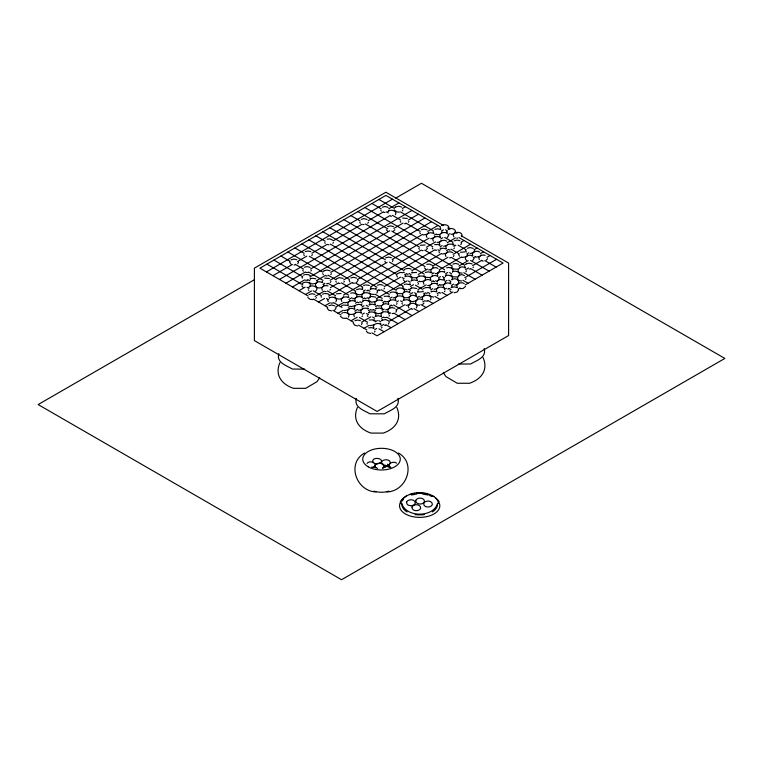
<?xml version="1.0" encoding="UTF-8"?>
<svg xmlns="http://www.w3.org/2000/svg" width="763" height="763" viewBox="0 0 763 763"><rect width="100%" height="100%" fill="white"/><g stroke="black" fill="none" stroke-linecap="round" stroke-linejoin="round"><path stroke-width="1.14" d="M298.543 262.024L297.751 263.674M317.58 281.099L316.788 282.749M324.084 284.857L323.302 286.506M336.121 307.975L334.652 310.131M358.105 280.25L356.636 282.405M364.123 291.8L363.331 293.459M362.158 323.007L361.5 324.494M371.123 287.765L370.112 289.358M377.637 291.523L376.846 293.173M377.141 299.325L376.483 300.813M393.107 260.04L392.449 261.528M383.655 303.083L382.864 304.733M390.16 306.84L387.671 310.598L389.14 312.754M389.178 322.434L388.386 324.084M396.674 310.598L395.883 312.248M405.639 275.357L404.972 276.845M375.72 464.61L374.986 466.069L375.72 467.585M375.053 466.098L375.215 465.43M418.162 290.665L417.943 291.542M417.676 298.467L417.008 299.954M383.989 466.069L383.398 467.585M424.676 294.423L423.885 296.082M433.146 266.983L432.487 268.471M442.12 231.742L441.329 233.392M439.66 270.741L438.191 272.906M448.625 235.5L447.156 237.665M439.164 278.543L438.372 280.193M446.164 274.499L445.373 276.149M445.678 282.3L444.2 284.465M400.909 503.551L401.548 500.747L403.427 498.125L406.412 495.883M461.644 243.016L460.852 244.665M452.182 286.058L451.162 287.661M458.697 289.816L457.218 291.981L454.195 292.782M467.662 254.575L466.87 256.225M474.662 250.531L473.871 252.181M474.166 258.333L472.698 260.498M312.391 254.613L311.752 255.595M311.409 270.216L310.903 271.027M333.393 242.491L332.887 243.302M331.428 273.688L330.789 274.67M330.932 281.49L330.303 282.463M330.446 289.291L329.931 290.102M343.464 296.807L342.825 297.78M368.395 222.281L367.766 223.254M349.969 300.565L349.33 301.538M349.483 308.357L348.844 309.339M389.397 210.159L388.892 210.969M355.987 312.115L355.348 313.097M362.988 308.08L362.349 309.053M362.492 315.872L361.986 316.693M402.912 209.873L402.273 210.846M369.502 311.838L368.863 312.811M384.485 288.147L383.97 288.967M408.93 221.432L408.415 222.243M375.024 331.19L374.509 332.01M390.503 299.706L389.178 301.204M382.025 327.146L381.386 328.128M397.008 303.464L396.502 304.284M412.487 271.981L411.972 272.801M428.453 232.705L427.814 233.678M427.471 248.299L426.155 249.787M418.992 275.739L418.486 276.559M418.505 283.54L417.99 284.361M434.958 236.463L434.328 237.436M440.976 248.013L440.346 248.996M432.011 283.254L431.505 284.074M431.515 291.056L431.009 291.876L433.689 291.18L436.426 291.828M447.49 251.771L446.851 252.753M438.525 287.012L437.886 287.994M438.029 294.814L437.523 295.634M453.995 255.529L453.365 256.511M390.179 463.57C391.543 457.829 378.639 459.03 382.187 464.352M460.013 267.088L459.374 268.071M466.527 270.846L465.888 271.828M466.031 278.648L465.525 279.468M465.535 286.449L463.131 288.443L460.194 288.672M481.014 254.966L480.375 255.939M487.528 258.724L486.212 260.212M319.678 377.819L317.017 381.662L305.744 388.329L293.45 388.329C281.595 384.294 274.489 374.967 279.926 362.606M310.846 278.209L310.283 278.991M309.921 286.63C312.429 282.501 304.666 280.708 302.367 283.493M316.378 297.57L315.806 298.352M329.444 297.904L329.883 297.284M344.38 281.404L343.808 282.186M395.396 214.727C397.914 210.607 390.151 208.804 387.852 211.589M394.862 229.711L393.613 230.998M356.464 297.332C358.82 294.098 353.193 291.895 350.694 293.183M363.417 300.479L362.845 301.251M368.186 309.005C365.668 306.802 358.61 309.072 361.443 312.811M369.12 304.962C372.525 301.595 365.067 298.819 362.616 301.204M376.436 307.994L375.863 308.767M375.501 316.407C377.962 312.649 371.095 310.665 368.634 312.763M382.94 311.752L382.368 312.525M396.989 296.483C399.45 292.725 392.583 290.732 390.122 292.83M382.444 319.544L381.881 320.326M409.693 292.553C400.689 288.032 399.917 301.013 409.397 297.026M403.989 292.439C406.431 288.824 399.898 286.754 397.418 288.643M441.405 240.421L440.833 241.194M389.006 316.12L389.445 315.51M411.438 287.785L410.866 288.557M453.174 244.904C450.714 242.806 443.847 244.789 446.307 248.547M410.942 295.586L410.37 296.359M447.91 244.179L447.347 244.952M437.895 268.433C435.024 265.925 427.785 269.806 432.125 272.906M408.968 307.918L408.176 306.268L410.446 303.378L410.008 301.023L407.175 299.621L403.141 300.345M432.44 275.653L431.868 276.435M461.472 236.711C464.839 230.75 450.103 231.036 453.928 236.873M454.424 247.937L453.851 248.709M444.409 272.191C441.93 270.302 435.387 272.381 437.828 275.987M423.961 303.102L422.712 304.389M452.507 271.952C454.862 268.71 449.226 266.506 446.736 267.794M452.011 279.744C454.452 276.13 447.919 274.06 445.439 275.948M444.963 290.97L444.39 291.752M485.115 255.386C482.626 254.098 476.989 256.301 479.336 259.544M473.012 267.622L473.461 267.002M383.77 466.937L382.521 468.224M400.232 501.644C408.825 489.588 430.532 489.608 439.135 501.644M402.177 500.976L403.427 499.231M335.825 301.824C338.352 299.039 333.622 296.435 331.113 297.284M348.348 317.141C350.875 314.356 346.144 311.752 343.646 312.601M369.845 297.217C373.717 291.228 358.562 291.228 362.425 297.217M448.329 229.358C451.162 225.61 444.104 223.34 441.586 225.543M411.352 280.765C414.042 277.551 408.291 275.071 405.716 276.444M454.834 233.116C457.638 229.52 450.933 227.164 448.386 229.148M403.369 300.403C407.242 294.413 392.087 294.423 395.949 300.403M424.867 280.479C428.739 274.489 413.584 274.499 417.447 280.479M416.388 307.918C419.192 304.323 412.487 301.967 409.941 303.96M430.389 299.84C434.214 293.993 419.488 293.717 422.845 299.678M458.887 275.872C461.682 272.277 454.977 269.921 452.44 271.905M367.089 463.399C369.53 459.688 378.648 463.303 373.956 467.051M375.654 464.581L379.564 463.131M382.95 468.043L386.65 466.393L390.484 467.538M357.446 407.366C352.01 419.717 359.115 429.054 370.971 433.088L383.264 433.088C395.12 429.054 402.225 419.717 396.789 407.366M394.853 207.546L395.539 207.04M323.369 271.37L324.056 270.855M308.881 287.25C311.457 283.779 320.25 287.403 315.615 291.065M336.388 278.886L339.096 277.637L343.131 278.371M341.423 306.039L342.396 305.372M397.428 273.707L400.136 272.467L403.074 272.687M404.428 269.663L405.401 268.996M368.939 297.675L371.648 296.425L375.673 297.16M396.445 289.301L397.122 288.796M409.96 289.024L412.669 287.775L416.693 288.509M423.465 288.738L424.438 288.071M437.466 280.65L440.175 279.411L444.209 280.145M465.468 264.484L466.145 263.969M364.6 453.012C346.202 463.236 356.388 491.429 376.073 491.935M375.777 464.419L376.464 463.904M380.165 463.341C386.269 457.676 369.426 456.131 373.422 462.836M383.455 467.309L387.165 465.993L390.875 467.309M389.607 464.352L386.908 465.592L383.16 465.02M432.316 511.944C435.311 510.209 437.857 507.195 437.552 503.551C433.365 517.686 406.002 517.686 401.815 503.551C401.519 507.195 404.066 510.209 407.051 511.944M266.421 271.924L392.44 199.172M254.527 279.639L38.15 404.562L341.547 579.727L724.85 358.438L421.453 183.273L395.692 198.142M272.935 275.681L292.401 264.446M297.522 261.49L306.736 256.168M311.867 253.211L327.232 244.332M333.374 240.784L362.063 224.227M368.205 220.679L383.579 211.809M388.701 208.843L398.944 202.929M279.439 279.439L390.084 215.567M402.378 208.461L405.449 206.687M285.953 283.197L305.419 271.962M310.541 269.005L411.963 210.445M292.458 286.955L304.752 279.859M309.873 276.902L389.788 230.769M393.88 228.404L403.102 223.082M408.224 220.126L418.467 214.203M298.972 290.713L305.114 287.165M316.387 280.66L325.601 275.338M330.722 272.381L424.981 217.96M305.477 294.47L311.619 290.922M322.892 284.418L324.943 283.235M330.064 280.279L431.486 221.718M315.062 296.454L324.275 291.132M330.427 287.584L338.619 282.854M343.741 279.897L422.626 234.355M427.757 231.399L438 225.476M318.495 301.986L324.637 298.438M328.739 296.073L352.306 282.472M357.427 279.516L387.137 262.358M392.258 259.401L429.14 238.113M434.261 235.157L436.312 233.974M441.434 231.008L443.484 229.825M325 305.744L330.121 302.787M343.445 295.1L421.3 250.15M426.431 247.193L435.644 241.871M440.766 238.914L442.817 237.732M447.938 234.766L449.989 233.583M335.606 307.136L343.808 302.406M348.929 299.449L352.001 297.675M363.274 291.17L365.324 289.988M370.446 287.031L434.986 249.768M440.108 246.811L442.159 245.629M447.28 242.672L455.473 237.932M338.019 313.259L343.14 310.303M348.262 307.346L350.312 306.163M355.434 303.207L357.485 302.024M362.606 299.067L364.657 297.885M376.951 290.789L379.001 289.606M384.123 286.65L400.518 277.179M404.609 274.814L406.66 273.631M411.782 270.674L441.491 253.526M446.613 250.569L448.663 249.387M453.785 246.43L455.835 245.247M460.957 242.281L464.028 240.507M354.776 311.104L357.847 309.33M361.948 306.964L363.999 305.782M376.293 298.686L407.022 280.937M418.296 274.432L427.509 269.11M432.64 266.153L448.005 257.284M453.127 254.327L470.542 244.265M351.037 320.775L357.189 317.227M362.311 314.27L364.361 313.088M368.453 310.722L370.503 309.54M375.625 306.583L377.675 305.4M382.797 302.444L384.848 301.261M389.969 298.304L392.02 297.122M410.456 286.468L413.536 284.694M417.628 282.329L419.679 281.146M431.972 274.051L434.023 272.868M439.145 269.911L461.682 256.902M466.803 253.945L468.854 252.763M473.976 249.797L477.047 248.023M361.643 322.167L370.866 316.845M382.139 310.341L384.18 309.158M389.302 306.201L391.352 305.019M396.474 302.062L398.524 300.88M409.798 294.375L412.869 292.601M417.99 289.635L426.183 284.904M431.314 281.948L433.355 280.765M438.477 277.808L440.528 276.626M445.649 273.669L447.7 272.486M458.973 265.982L468.196 260.66M473.318 257.703L475.359 256.521M480.49 253.554L483.561 251.78M364.056 328.29L369.178 325.334M375.329 321.786L377.37 320.603M381.471 318.238L383.522 317.055M388.644 314.098L390.694 312.916M395.816 309.959L405.039 304.637M417.332 297.541L419.383 296.359M423.475 293.993L425.525 292.801M430.647 289.845L432.697 288.662M437.819 285.705L439.869 284.523M444.991 281.566L447.042 280.383M465.478 269.74L468.558 267.966M472.65 265.6L481.873 260.278M486.994 257.312L490.065 255.538M374.662 329.683L376.712 328.5M380.813 326.135L383.884 324.361M389.006 321.404L411.543 308.395M422.816 301.89L424.867 300.708M437.161 293.602L439.202 292.42M444.324 289.463L446.374 288.28M451.496 285.324L453.546 284.141M464.82 277.637L496.579 259.296M452.888 292.038L377.075 335.806L371.934 332.84M458.01 289.082L460.06 287.899M465.182 284.942L503.084 263.054L458.897 237.541M291.018 259.868L294.051 259.058L296.788 259.716M387.556 226.678L390.58 225.877L393.613 226.678M303.54 275.176L304.637 274.67M310.055 278.934L311.142 278.428M316.111 283.264L312.077 283.989L309.244 282.587M309.072 294.537L312.096 293.726L314.842 294.384M385.582 257.875L388.615 257.074L391.352 257.722M322.577 294.251L323.674 293.745M433.642 237.951L430.618 238.752M329.091 298.009L330.179 297.503M454.157 233.621L451.124 234.432M363.598 285.6L364.695 285.095M356.598 289.644L359.631 288.834L362.368 289.492M342.148 298.295C339.85 299.64 336.063 299.392 334.766 296.807M454.119 240.86L457.142 240.049L459.889 240.707M440.117 248.938L443.141 248.137L446.174 248.938M362.654 293.965C360.279 295.434 355.749 294.995 355.129 291.8M355.167 305.81L351.133 306.535M348.166 309.854L344.132 310.579M341.614 313.326L342.711 312.82M411.133 280.708L414.156 279.907L416.894 280.555M375.673 301.48L371.638 302.215L368.367 300.193M473.194 252.696L470.161 253.507M466.193 256.74L462.159 257.465M396.178 297.16L393.155 297.961M375.634 308.719L379.669 307.985L382.377 309.225M388.691 308.996L385.658 309.807M381.691 313.04L377.656 313.774L374.375 311.752M375.138 316.521L378.171 315.71L381.204 316.521M423.198 296.588L420.175 297.398M416.197 300.632C405.601 305.181 407.871 290.713 416.884 296.817M409.197 304.675L406.174 305.477M381.653 320.279L385.687 319.544L388.396 320.784M374.194 324.885L370.169 325.61M382.32 207.174L385.057 206.515L388.09 207.317M361.319 219.296L364.056 218.638L367.089 219.448M395.825 206.887L398.563 206.229L401.596 207.04M305.314 251.628L308.052 250.979L310.789 251.628M304.323 267.231L307.069 266.573L310.093 267.384M324.342 270.703L327.089 270.045L330.112 270.855M421.367 229.72L424.114 229.062L427.137 229.873M434.881 229.434L437.619 228.776L440.652 229.587M426.841 234.346L423.103 234.918M322.329 287.174C313.259 291.17 313.269 278.552 322.329 282.548M420.384 245.314L425.067 244.961M350.875 277.932L353.612 277.284L356.645 278.085M439.86 241.861L437.123 242.51M336.378 293.822L341.051 293.459M446.374 245.619L443.637 246.268M445.878 253.421L442.139 253.993M328.891 305.658L331.628 305.009L334.652 305.81M377.399 285.171L380.136 284.513L383.169 285.314M370.398 289.206L373.136 288.557L375.873 289.206M411.915 272.753L416.588 272.401M467.423 248.223L470.161 247.565L473.194 248.376M355.367 298.161L352.62 298.819M460.423 252.267L465.096 251.914M348.367 302.205L344.618 302.777M431.391 269.301L428.644 269.959M425.42 272.477L428.157 271.819L431.19 272.62M404.419 284.599L405.22 284.246M452.936 264.103L455.673 263.454L458.697 264.256M437.895 273.059L435.158 273.717M369.416 304.809L372.153 304.151L375.186 304.962M423.894 281.137L420.155 281.719M479.412 256.606L475.664 257.188M361.376 309.721L358.639 310.369M466.441 263.826L469.178 263.168L472.211 263.969M388.892 301.347L385.153 301.929M417.437 292.115L422.111 291.762M354.919 320.689L357.666 320.04L360.403 320.689M451.944 279.706C457.514 275.748 462.616 285.257 454.681 284.99M389.435 308.281L392.172 307.623L394.91 308.281M443.913 284.618L440.175 285.19M383.236 311.972L380.89 313.765L381.462 316.283M436.913 288.662L434.176 289.311M451.458 287.508L454.195 286.85L456.932 287.508M376.75 463.751L378.562 463.208M402.645 218.084L407.318 218.447M327.117 239.153L330.055 238.924L332.887 240.326M439.555 234.413L436.617 234.642M434.7 244.675L437.638 244.456L439.669 245.181M324.656 278.152L329.33 278.505M406.202 268.643L409.14 268.423L411.171 269.148M426.717 264.322L429.655 264.093L432.363 265.333M416.579 277.742L412.707 277.742L410.303 275.739M457.6 269.091L453.727 269.091L451.324 267.088M430.094 277.455L426.221 277.455L423.875 275.653M457.113 276.883L453.241 276.883L450.828 274.89M343.197 305.019L347.871 305.372M429.598 285.257L427.661 285.553M384.218 296.368L387.156 296.149L389.187 296.874M425.239 287.718L428.177 287.498L430.208 288.223M402.091 293.621L398.219 293.621L395.873 291.828M381.09 305.744L378.152 305.973M353.574 314.118C344.494 316.674 346.402 305.2 354.385 309.129M369.235 320.05L372.172 319.831L374.881 321.07M368.739 327.852L371.686 327.632L373.708 328.357M371.6 467.214L375.472 467.214M386.927 491.935C406.612 491.429 416.798 463.236 398.4 453.012M409.617 494.586L414.471 493.423M411.429 494.996L416.77 494.033M399.564 212.095L396.626 211.866L394.213 209.873M404.581 223.721L405.582 223.645M294.041 264.999L295.043 264.923M449.645 257.827L450.656 257.751M308.061 272.439L306.058 272.439M305.572 274.451L308.51 274.67L310.283 275.691M312.077 278.209L315.825 278.791M307.575 280.231L305.572 280.231M469.178 269.101L470.18 269.024M326.593 283.788L327.594 283.712M354.614 283.14L352.601 283.14M365.63 284.876L369.368 285.448M406.154 284.017L410.189 284.752M324.609 293.526L327.546 293.745L329.32 294.766M366.621 290.732L367.632 290.655M374.137 294.413L371.2 294.194L369.302 293.011M447.681 289.024L448.682 288.948M313.097 299.592L310.159 299.363L307.813 297.57M333.116 303.064L331.113 303.064M427.681 301.08L425.678 301.08M373.155 310.016L371.152 310.016M384.171 311.743L387.108 311.972L388.882 312.983M392.172 313.564L393.174 313.488M345.639 318.381L342.701 318.161L340.355 316.359M386.173 317.532L384.171 317.532M384.676 325.4L385.677 325.324M372.907 467.242L375.844 467.471L377.618 468.492M416.56 493.26L422.816 493.26M420.842 514.882L424.314 514.615M458.382 364.065L470.618 363.989C476.541 360.441 486.804 357.637 484.19 348.557M304.618 369.12L292.382 369.054C286.459 365.506 276.196 362.692 278.81 353.612M375.329 464.409L376.34 464.438M384.047 212.372L385.057 212.448M390.561 216.129L391.562 216.206M363.045 224.503L364.046 224.58M456.627 238.113L457.638 238.19M449.14 249.949L450.141 250.026M435.625 250.235L436.636 250.312M422.12 250.522L423.122 250.598M328.042 244.713L329.044 244.789M482.178 260.946L483.179 261.022M462.178 273.144C453.975 273.297 459.755 263.693 465.211 268.013M407.137 274.203L408.138 274.279M461.682 280.946C453.747 281.213 458.868 271.704 464.429 275.662M433.661 281.433L434.662 281.509M326.078 275.91L327.079 275.987M339.096 283.426L340.098 283.502M407.156 289.883L404.123 289.072L402.654 286.907M439.679 292.992L440.68 293.068M426.174 293.278L427.175 293.354M379.135 290.369L380.136 290.445M433.68 297.112L430.656 296.302L429.331 294.814M325.095 291.504L326.097 291.58M365.134 298.457L366.135 298.533M419.679 305.2C411.743 305.458 416.865 295.958 422.425 299.916M358.133 302.501L359.135 302.577M391.657 305.686L392.659 305.763M411.677 309.158L412.678 309.234M331.619 310.942L328.595 310.131L327.127 307.975M357.656 325.973L354.623 325.162L353.155 323.007M370.675 333.488L367.642 332.678L366.326 331.19M379.488 463.093L381.5 463.437M422.597 494.033L427.938 494.996M415.062 514.615L419.688 514.968M328.033 285.944C325.467 284.57 319.707 287.05 322.387 290.264M375.196 463.847L376.13 464.076M424.896 493.423L433.928 496.427M472.411 256.025C469.531 253.516 462.302 257.398 466.641 260.498M450.428 283.75C447.547 281.242 440.308 285.114 444.657 288.223M381.891 300.765C379.354 298.781 372.649 301.137 375.444 304.733M388.405 304.523C385.525 302.024 378.286 305.896 382.635 308.996M348.367 297.58C345.887 295.691 339.354 297.761 341.786 301.375M354.871 301.337C352.401 299.449 345.858 301.519 348.29 305.133M381.424 463.399L382.301 463.79M430.046 495.692L431.992 496.56M447.156 233.344C444.638 231.141 437.59 233.411 440.413 237.15M479.698 252.133C477.247 250.035 470.37 252.019 472.831 255.777M433.651 233.631C431.133 231.427 424.075 233.697 426.908 237.436M440.156 237.388C437.638 235.185 430.59 237.455 433.413 241.194M446.67 241.146C444.152 238.943 437.094 241.213 439.927 244.952M452.678 252.696C450.17 250.493 443.112 252.772 445.935 256.511M464.228 283.617C461.768 281.518 454.901 283.502 457.352 287.26M437.695 276.387C435.187 274.184 428.129 276.454 430.952 280.193M430.694 280.422C428.186 278.218 421.128 280.488 423.951 284.237M437.209 284.179C434.691 281.976 427.633 284.256 430.466 287.994M443.713 287.937C441.252 285.839 434.385 287.832 436.846 291.59M395.692 300.632C393.231 298.533 386.364 300.527 388.825 304.284M362.167 297.446C359.65 295.243 352.592 297.513 355.424 301.251M361.672 305.238C359.163 303.045 352.105 305.314 354.929 309.053M361.185 313.04C358.724 310.942 351.857 312.935 354.309 316.693M380.708 324.313C378.19 322.11 371.142 324.389 373.965 328.128M396.569 463.112C394.118 461.014 387.242 463.007 389.702 466.765M382.234 463.751L383.274 464.448M443.627 225.571L385.887 192.238L254.403 268.147L254.403 340.603L377.113 411.457L508.597 335.548L508.597 263.082L461.157 235.7M447.757 227.956L449.817 229.148M454.977 232.124L457.037 233.316M440.394 226.869L385.925 195.414L259.916 268.166L308.214 296.054M445.535 229.835L447.585 231.017M378.925 199.458L394.337 208.356M400.508 211.923L433.394 230.903M444.695 237.436L452.917 242.176M458.058 245.142L466.279 249.892M484.782 260.574L496.084 267.098M371.924 203.502L381.176 208.843M386.316 211.809L388.367 212.991M392.478 215.366L400.699 220.116M405.84 223.082L420.232 231.389M451.057 249.186L459.278 253.936M470.59 260.46L489.083 271.142M364.924 207.546L432.755 246.707M437.895 249.673L439.946 250.855M451.248 257.379L464.61 265.095M470.781 268.652L482.082 275.185M357.923 211.58L387.728 228.795M391.839 231.16L419.583 247.183M424.724 250.15L452.469 266.173M463.78 272.696L475.082 279.229M350.923 215.624L360.174 220.965M365.315 223.931L444.447 269.616M449.588 272.591L451.639 273.774M462.941 280.298L468.081 283.264M343.922 219.668L425.115 266.545M442.578 276.626L444.638 277.818M448.749 280.193L450.809 281.375M336.922 223.712L424.276 274.146M435.578 280.67L437.638 281.862M448.94 288.385L451 289.568M329.921 227.756L385.42 259.792M389.531 262.167L403.913 270.474M409.054 273.44L411.114 274.623M441.939 292.429L447.08 295.395M322.921 231.79L396.913 274.518M402.053 277.484L404.113 278.667M408.224 281.042L410.275 282.224M415.415 285.19L422.607 289.349M427.747 292.315L429.798 293.497M434.939 296.464L440.079 299.43M315.92 235.834L325.172 241.175M330.312 244.141L403.274 286.268M408.415 289.234L410.465 290.426M414.576 292.792L416.636 293.984M427.938 300.508L433.079 303.474M308.92 239.878L396.274 290.312M420.938 304.551L426.078 307.518M301.919 243.922L376.941 287.231M381.052 289.606L389.273 294.356M400.575 300.88L402.635 302.062M413.937 308.595L419.078 311.562M294.919 247.956L304.17 253.297M309.301 256.263L349.387 279.411M355.548 282.968L362.749 287.117M367.89 290.083L369.941 291.275M375.081 294.241L382.273 298.39M393.574 304.923L412.077 315.605M287.918 252L322.863 272.172M327.995 275.138L336.216 279.887M341.357 282.854L355.749 291.161M367.051 297.694L369.111 298.877M393.775 313.116L405.077 319.64M280.918 256.044L290.169 261.385M295.3 264.351L303.521 269.101M308.662 272.067L323.054 280.374M328.195 283.34L348.748 295.205M360.05 301.728L362.11 302.921M366.221 305.295L368.271 306.478M373.412 309.444L375.463 310.627M386.774 317.16L398.076 323.684M273.917 260.088L302.692 276.702M307.832 279.668L309.883 280.851M327.356 290.941L335.577 295.682M366.412 313.488L368.462 314.671M372.573 317.046L374.633 318.238M378.744 320.603L380.794 321.795M385.935 324.761L391.076 327.728M266.916 264.132L302.882 284.895M306.993 287.269L309.053 288.452M313.164 290.827L321.385 295.577M326.526 298.543L328.576 299.725M333.717 302.692L341.938 307.441M359.411 317.532L367.632 322.272M378.934 328.805L384.075 331.771M313.355 299.02L327.747 307.327M332.878 310.293L341.099 315.043M346.24 318.009L353.441 322.167M358.572 325.133L366.793 329.874M387.757 464.2L389.388 466.079M454.109 245.181L452.64 243.016M387.547 230.998L386.297 229.711M425.62 269.148L424.371 267.861M451.162 291.981L449.912 290.693M385.582 262.205L384.771 261.528M404.619 281.27L403.303 279.783M375.138 320.841L373.889 319.544M291.018 264.189L289.549 262.024M303.045 287.308L301.795 286.011M382.521 463.904L383.398 464.61M483.074 357.551C488.511 369.902 481.405 379.24 469.55 383.264L457.256 383.264L445.983 376.598L443.322 372.764M459.45 256.225L458.658 254.575M465.468 267.784L464.677 266.134M433.909 233.392L433.117 231.742M439.431 252.753L438.792 251.771M432.917 248.996L432.287 248.013M420.394 233.678L419.755 232.705M444.467 279.907L443.675 278.257M419.412 249.282L418.773 248.299M381.338 211.132L380.708 210.159M437.466 283.95L436.894 283.168M360.336 223.254L359.707 222.281M416.464 296.082L415.673 294.423M409.95 292.315L409.378 291.542M397.428 277.007L396.636 275.357M402.463 304.16L401.891 303.378M389.445 296.645L388.806 295.663M349.893 281.9L349.111 280.25M380.966 324.084L380.394 323.302M361.929 305.009L361.366 304.237M367.947 316.569L367.308 315.596M348.91 297.494L348.281 296.521M336.388 282.186L335.815 281.404M323.369 274.67L322.73 273.688M304.332 255.595L303.703 254.613M303.35 271.189L302.711 270.216M308.881 290.55L308.309 289.768M375.777 467.719L375.205 466.937M466.327 252.019L465.659 250.531M447.29 232.953L446.622 231.466M440.776 229.196L440.117 227.708M444.829 271.952L444.324 271.132M450.847 283.502L450.18 282.014M400.737 222.243L400.232 221.432M423.331 291.876L422.826 291.056M404.304 272.801L403.789 271.981M410.313 284.361L409.807 283.54M376.302 288.967L375.787 288.147M382.311 300.527L381.805 299.706M362.787 289.253L362.129 287.765M325.21 243.302L324.704 242.491M367.871 307.994L368.31 308.605M367.327 324.208L366.822 323.388M322.749 282.3L322.244 281.49M328.281 301.662L327.613 300.174M435.95 498.125L437.819 500.747L438.458 503.551M383.331 464.581L383.837 465.23M321.328 297.284L321.109 296.416M302.291 278.209L302.072 277.341M383.77 465.192L384.056 466.098M397.904 398.372C400.518 407.452 390.255 410.256 384.333 413.804L369.902 413.804C363.98 410.256 353.717 407.452 356.331 398.372M439.135 502.741A20.134 11.626 0 0 1 419.688 517.381A20.134 11.626 0 0 1 400.232 502.741M388.92 491.134A14.85 8.574 0 0 1 374.08 491.134M406.565 502.073C406.069 506.403 413.718 506.947 415.263 503.418C415.759 499.078 408.11 498.544 406.565 502.073M411.972 507.033C411.467 511.363 419.125 511.906 420.661 508.377C421.166 504.038 413.517 503.504 411.972 507.033M415.759 500.394C415.253 504.725 422.912 505.268 424.447 501.739C424.953 497.4 417.304 496.866 415.759 500.394M423.656 503.37C423.16 507.7 430.809 508.253 432.354 504.715C432.85 500.385 425.21 499.841 423.656 503.37M368.224 466.813A18.779 10.844 0 0 0 399.64 461.958A18.779 10.844 0 0 0 376.636 448.682A18.779 10.844 0 0 0 368.224 466.813"/></g></svg>
